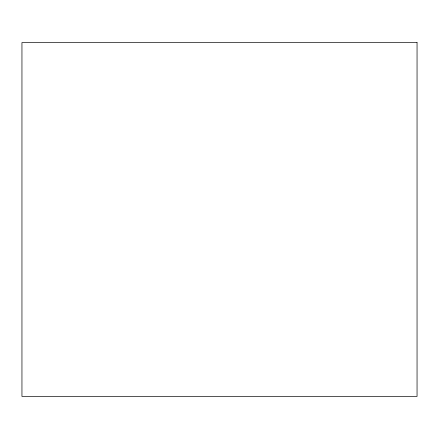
<?xml version="1.0" encoding="UTF-8"?>
<svg xmlns="http://www.w3.org/2000/svg" width="439" height="439" viewBox="0 0 439 439"><rect width="100%" height="100%" fill="white"/><g stroke="black" fill="none" stroke-linecap="round" stroke-linejoin="round"><path stroke-width="0.66" d="M417.05 42.572L21.95 42.572L21.95 396.428L417.05 396.428L417.05 42.572"/></g></svg>
